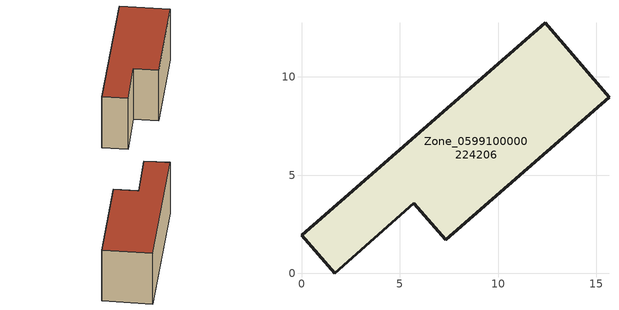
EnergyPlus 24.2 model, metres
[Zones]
Zone_0599100000224206
 floor ground (C_G): 12.4,12.77 15.64,8.98 7.33,1.71 5.71,3.58 1.7,0 0,1.95 z0
 wall outside (C_F): 15.64,8.98 12.4,12.77 0,1.95 1.7,0 5.71,3.58 7.33,1.71 15.64,8.98 z0:5.86
 roof outside (C_R): 12.4,12.77 0,1.95 1.7,0 5.71,3.58 7.33,1.71 15.64,8.98 z5.86
[BUILDING]
Pand.0599100000224206: North Axis=0; Terrain=City; Loads Convergence Tolerance Value=0.04; Temperature Convergence Tolerance Value=0.4; Solar Distribution=FullExterior; Maximum Number of Warmup Days=25; Minimum Number of Warmup Days=1
[Site:Location]
Rotterdam.The.Hague.AP_ZH_NLD Design_Conditions: Latitude=51.96; Longitude=4.45; Time Zone=1; Elevation=-4.5
[SITE:GROUNDTEMPERATURE:BUILDINGSURFACE]
18, 18, 18, 18, 18, 18, 18, 18, 18, 18, 18, 18
[MATERIAL] Thermal Absorptance=0.9; Solar Absorptance=0.7; Visible Absorptance=0.7
Name | Roughness | Thickness | Conductivity | Density | Specific Heat
G.TI.1946 | MediumSmooth | 0.15 | 1 | 540 | 1210
F.TI.1946 | Rough | 0.3 | 0.857143 | 1920 | 840
R.TI.1946 | MediumRough | 0.2 | 0.1 | 1500 | 1000
[CONSTRUCTION]
C_G: G.TI.1946
C_F: F.TI.1946
C_R: R.TI.1946
[ZONE]
Zone_0599100000224206: Type=1; Multiplier=1; Ceiling Height=Autocalculate; Volume=Autocalculate; Floor Area=autocalculate; Part of Total Floor Area=Yes
[ZONEINFILTRATION:DESIGNFLOWRATE]
Infil_Zone_0599100000224206: Zone or ZoneList or Space or SpaceList=Zone_0599100000224206; Schedule=AlwaysOn; Design Flow Rate Calculation Method=Flow/Area; Flow Rate per Floor Area=0.003; Constant Term Coefficient=1; Temperature Term Coefficient=0; Velocity Term Coefficient=0; Velocity Squared Term Coefficient=0
[HVACTEMPLATE:ZONE:IDEALLOADSAIRSYSTEM]
Zone_0599100000224206: Maximum Heating Supply Air Temperature=50; Minimum Cooling Supply Air Temperature=13; Maximum Heating Supply Air Humidity Ratio=0.0156; Minimum Cooling Supply Air Humidity Ratio=0.0077; Heating Limit=NoLimit; Cooling Limit=NoLimit; Dehumidification Control Type=ConstantSensibleHeatRatio; Cooling Sensible Heat Ratio=0.7; Dehumidification Setpoint=60; Humidification Control Type=None; Humidification Setpoint=30; Outdoor Air Method=None; Outdoor Air Flow Rate per Person=0.00944; Outdoor Air Flow Rate per Zone Floor Area=0; Outdoor Air Flow Rate per Zone=0; Demand Controlled Ventilation Type=None; Outdoor Air Economizer Type=NoEconomizer; Heat Recovery Type=None; Sensible Heat Recovery Effectiveness=0.7; Latent Heat Recovery Effectiveness=0.65
[ZONECONTROL:THERMOSTAT]
ThermostatControl_Zone_0599100000224206: Zone or ZoneList=Zone_0599100000224206; Control Type Schedule=DualSetpointControlType; Control 1=Thermostat_Zone_0599100000224206; Temperature Difference Between Cutout And Setpoint=0
[THERMOSTATSETPOINT:DUALSETPOINT]
Thermostat_Zone_0599100000224206: Heating Setpoint Temperature Schedule=HeatingSetpoint_Zone_0599100000224206; Cooling Setpoint Temperature Schedule=CoolingSetpoint_Zone_0599100000224206
[SCHEDULE:COMPACT]
HeatingSetpoint_Zone_0599100000224206: Through: 12/31, For: AllDays, Until: 24:00, 21
CoolingSetpoint_Zone_0599100000224206: Through: 12/31, For: AllDays, Until: 24:00, 24
DualSetpointControlType: Through: 12/31, For: AllDays, Until: 24:00, 4
AlwaysOn: Through: 12/31, For: AllDays, Until: 24:00, 1
